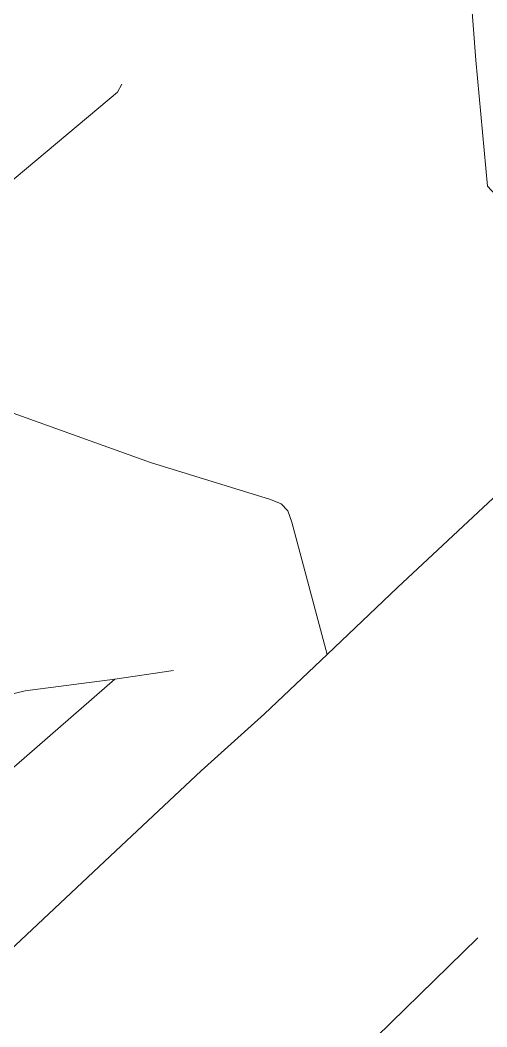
# Model space of a CAD drawing. Header units: millimetres. Extents: x 579832 to 917290, y 449831 to 1452191.
# Drawn here: x 584149 to 584383, y 450787 to 451292 of the extents above; entities that cross this region are included whole.
import ezdxf

# ---------------------------------------------------------------- set-up
doc = ezdxf.new("R2010")
doc.units = ezdxf.units.MM
doc.header["$LTSCALE"] = 10
doc.layers.add('Roads_others', color=24, linetype='Continuous', lineweight=9)

msp = doc.modelspace()

# ---------------------------------------------------------------- linework, layer by layer
at = {"layer": 'Roads_others'}
for points in [[(584364.59, 451398.45), (584372.84, 451336.21), (584377.75, 451272.39), (584383.53, 451209.14), (584443.07, 451144.78), (584451.95, 451134.52), (584459.17, 451124.59), (584416.64, 451080.84), (584338.4, 451007.81), (584303.13, 450974.17), (584271.82, 450944.45), (584240.01, 450915.85), (584199.87, 450878.18), (584099.34, 450783.79)], [(584200.21, 451260.3), (584198.05, 451256.28), (584126.43, 451196.25), (584052.26, 451127.01), (583908.18, 450993.77)], [(584052.26, 451127.01), (584058.69, 451121.58), (584128.42, 451101.5), (584214.61, 451070.49), (584274.84, 451051.91), (584280.06, 451049.69), (584283.4, 451046.21), (584285.49, 451040.61), (584303.13, 450974.17)], [(584226.19, 450966.09), (584196.79, 450961.79), (584151.76, 450955.95), (584100.32, 450943.57), (584091.32, 450939.72), (584076.98, 450932.24)], [(583834, 450629.02), (583931.68, 450720.8), (584052.41, 450836.3), (584196.79, 450961.79)], [(584378.71, 450832.03), (584305.98, 450761.01), (584205.95, 450673.02), (584167.11, 450638.86), (584120.84, 450598.18), (584070.36, 450554.33), (584052.08, 450527.18)]]:
    msp.add_lwpolyline(points, dxfattribs=at)

doc.saveas('drawing.dxf')
